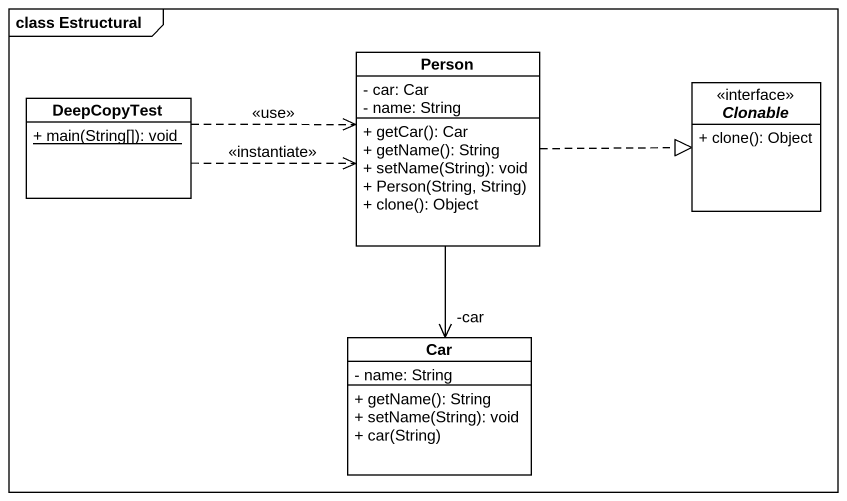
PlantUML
@startuml
mainframe class Estructural
hide circle
hide empty members
skinparam classAttributeIconSize 0
class DeepCopyTest {
  {static} + main(String[]): void
}
class "Person" as Person_ {
  - car: Car
  - name: String
  + getCar(): Car
  + getName(): String
  + setName(String): void
  + Person(String, String)
  + clone(): Object
}
interface Clonable {
  + clone(): Object
}
class Car {
  - name: String
  + getName(): String
  + setName(String): void
  + car(String)
}
DeepCopyTest .right.> Person_ : <<instantiate>>
DeepCopyTest .right.> Person_ : <<use>>
Person_ .right.|> Clonable
Person_ --> "-car" Car
@enduml
